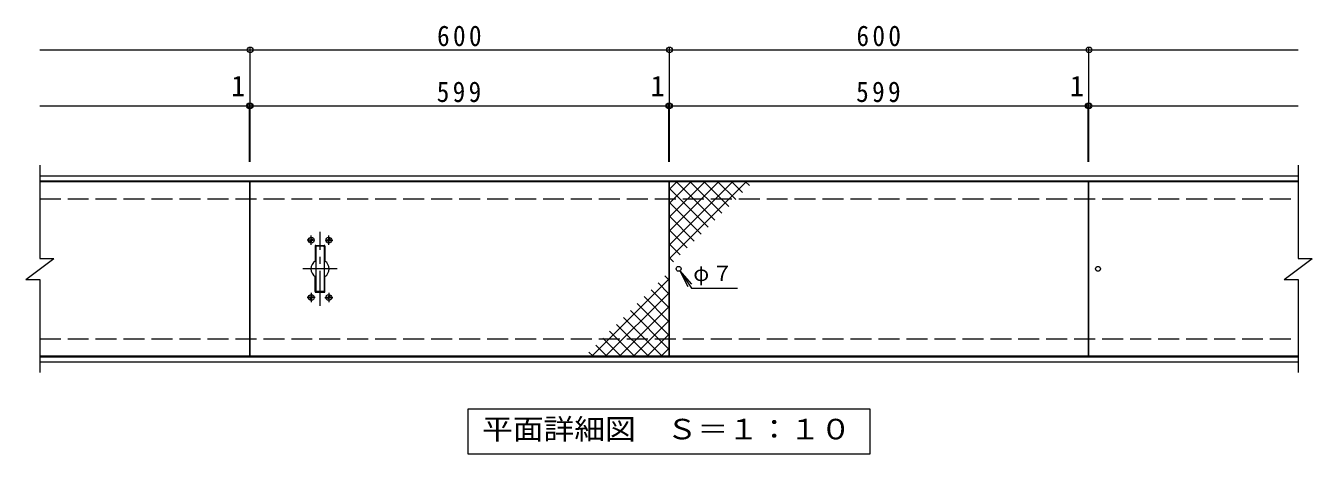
# Model space of a CAD drawing. Units: millimetres on the paper, enlarged 2 times, with parts at other scales. Extents: x -316 to 300, y -276 to 269.
# Drawn here: x -316.3 to 51.8, y 79.8 to 202.2 of the extents above; entities that cross this region are included whole.
import ezdxf
from ezdxf.enums import TextEntityAlignment as Align

# ---------------------------------------------------------------- set-up
doc = ezdxf.new("R2010")
doc.units = ezdxf.units.MM
doc.header["$LTSCALE"] = 2
doc.header["$PDMODE"] = 32
doc.header["$PDSIZE"] = 1.6
doc.linetypes.add('CHAIN1', pattern=[8, 5, -1, 1, -1])
doc.linetypes.add('DASHED3', pattern=[4, 3, -1])
for name, color, linetype, lineweight in [('C-1', 2, 'Continuous', 9), ('C-2', 3, 'Continuous', 9), ('C-4', 7, 'Continuous', 9), ('C-5', 7, 'Continuous', 9), ('C-A', 3, 'Continuous', 9)]:
    doc.layers.add(name, color=color, linetype=linetype, lineweight=lineweight)
doc.styles.add('ＭＳ ゴシック', font='')
doc.styles.get('ＭＳ ゴシック').set_extended_font_data('MS Gothic')

msp = doc.modelspace()

# ---------------------------------------------------------------- linework, layer by layer
at = {"layer": 'C-1'}
for p, q in [((-312.28, 159.357), (47.82, 159.357)), ((-312.28, 157.957), (47.82, 157.957)), ((-312.28, 107.557), (47.82, 107.557)), ((-312.28, 106.157), (47.82, 106.157))]:
    msp.add_line(p, q, dxfattribs=at)
at = {"layer": 'C-1', "linetype": 'DASHED3'}
for p, q in [((-312.28, 152.757), (47.82, 152.757)), ((-312.28, 112.757), (47.82, 112.757))]:
    msp.add_line(p, q, dxfattribs=at)
at = {"layer": 'C-2'}
for p, q in [((-312.28, 162.357), (-312.28, 135.757)), ((47.82, 162.357), (47.82, 135.757)), ((-312.28, 157.757), (-252.28, 157.757)), ((-252.28, 157.757), (-252.28, 107.757)), ((-12.08, 107.757), (-12.08, 157.757)), ((-12.08, 157.757), (47.82, 157.757)), ((-316.28, 129.757), (-308.28, 135.757)), ((-312.28, 135.757), (-308.28, 135.757)), ((43.82, 129.757), (51.82, 135.757)), ((47.82, 135.757), (51.82, 135.757)), ((-316.28, 129.757), (-312.28, 129.757)), ((-312.28, 129.757), (-312.28, 103.157)), ((43.82, 129.757), (47.82, 129.757)), ((47.82, 129.757), (47.82, 103.157)), ((-252.28, 107.757), (-312.28, 107.757)), ((47.82, 107.757), (-12.08, 107.757))]:
    msp.add_line(p, q, dxfattribs=at)
for points in [[(-252.08, 107.757), (-252.08, 157.757), (-132.28, 157.757), (-132.28, 107.757)], [(-132.08, 107.757), (-132.08, 157.757), (-12.28, 157.757), (-12.28, 107.757)]]:
    msp.add_lwpolyline(points, close=True, dxfattribs=at)
at = {"layer": 'C-4'}
for p, q in [((-252.08, 163.357), (-252.08, 195.957)), ((-132.08, 163.357), (-132.08, 195.957)), ((-12.08, 163.357), (-12.08, 195.957)), ((-312.28, 179.357), (-252.28, 179.357)), ((-252.28, 163.357), (-252.28, 179.957)), ((-252.28, 179.357), (-252.08, 179.357)), ((-252.08, 179.357), (-132.28, 179.357)), ((-132.28, 163.357), (-132.28, 179.957)), ((-132.28, 179.357), (-132.08, 179.357)), ((-132.08, 179.357), (-12.28, 179.357)), ((-12.28, 163.357), (-12.28, 179.957)), ((-12.28, 179.357), (-12.08, 179.357)), ((-12.08, 179.357), (47.82, 179.357))]:
    msp.add_line(p, q, dxfattribs=at)
msp.add_lwpolyline([(-312.28, 195.357), (-252.08, 195.357), (-132.08, 195.357), (-12.08, 195.357), (47.82, 195.357)], dxfattribs=at)
for p in [(-252.08, 195.357), (-132.08, 195.357), (-12.08, 195.357), (-252.28, 179.357), (-252.08, 179.357), (-132.28, 179.357), (-132.08, 179.357), (-12.28, 179.357), (-12.08, 179.357)]:
    msp.add_point(p, dxfattribs=at)
at = {"layer": 'C-5'}
for p, q in [((-129.091, 132.174), (-125.826, 127.277)), ((-129.091, 132.174), (-126.885, 127.688)), ((-129.091, 132.174), (-125.799, 128.412)), ((-125.826, 127.277), (-112.659, 127.277))]:
    msp.add_line(p, q, dxfattribs=at)
msp.add_lwpolyline([(-189.73, 79.757), (-189.73, 92.757), (-74.73, 92.757), (-74.73, 79.757)], close=True, dxfattribs=at)
at = {"layer": 'C-A'}
for p, q in [((-132.004, 155.6), (-129.847, 157.757)), ((-132.004, 151.641), (-125.887, 157.757)), ((-132.004, 147.681), (-121.928, 157.757)), ((-132.004, 143.721), (-117.968, 157.757)), ((-132.004, 139.761), (-114.008, 157.757)), ((-132.004, 135.801), (-110.048, 157.757)), ((-132.004, 155.6), (-121.07, 144.667)), ((-130.2, 157.757), (-119.09, 146.646)), ((-126.24, 157.757), (-117.11, 148.626)), ((-122.28, 157.757), (-115.13, 150.606)), ((-118.321, 157.757), (-113.15, 152.586)), ((-114.361, 157.757), (-111.17, 154.566)), ((-110.401, 157.757), (-109.19, 156.546)), ((-132.004, 151.641), (-123.05, 142.687)), ((-132.004, 147.681), (-125.03, 140.707)), ((-132.004, 143.721), (-127.009, 138.727)), ((-235.06, 141.056), (-234.83, 141.06)), ((-235.06, 140.857), (-235.06, 141.056)), ((-235.06, 140.857), (-234.83, 140.853)), ((-234.83, 141.06), (-234.73, 141.107)), ((-234.83, 140.853), (-234.73, 140.806)), ((-234.683, 141.207), (-234.73, 141.107)), ((-234.683, 140.707), (-234.73, 140.806)), ((-234.679, 141.437), (-234.683, 141.207)), ((-234.679, 140.477), (-234.683, 140.707)), ((-234.679, 141.437), (-234.48, 141.437)), ((-234.48, 141.437), (-234.476, 141.207)), ((-234.476, 141.207), (-234.43, 141.107)), ((-234.476, 140.707), (-234.43, 140.806)), ((-234.33, 141.06), (-234.43, 141.107)), ((-234.33, 140.853), (-234.43, 140.806)), ((-234.1, 141.056), (-234.33, 141.06)), ((-234.1, 140.857), (-234.33, 140.853)), ((-234.1, 140.857), (-234.1, 141.056)), ((-230.06, 141.056), (-229.83, 141.06)), ((-230.06, 140.857), (-230.06, 141.056)), ((-230.06, 140.857), (-229.83, 140.853)), ((-229.83, 141.06), (-229.73, 141.107)), ((-229.83, 140.853), (-229.73, 140.806)), ((-229.683, 141.207), (-229.73, 141.107)), ((-229.683, 140.707), (-229.73, 140.806)), ((-229.679, 141.437), (-229.683, 141.207)), ((-229.679, 140.477), (-229.683, 140.707)), ((-229.679, 141.437), (-229.48, 141.437)), ((-229.48, 141.437), (-229.476, 141.207)), ((-229.476, 141.207), (-229.43, 141.107)), ((-229.476, 140.707), (-229.43, 140.806)), ((-229.33, 141.06), (-229.43, 141.107)), ((-229.33, 140.853), (-229.43, 140.806)), ((-229.1, 141.056), (-229.33, 141.06)), ((-229.1, 140.857), (-229.33, 140.853)), ((-229.1, 140.857), (-229.1, 141.056)), ((-233.48, 139.257), (-233.48, 134.948)), ((-233.28, 139.457), (-230.88, 139.457)), ((-233.28, 139.057), (-233.28, 126.457)), ((-231.08, 139.257), (-233.08, 139.257)), ((-230.88, 139.057), (-230.88, 126.457)), ((-230.68, 139.257), (-230.68, 134.948)), ((-132.004, 139.761), (-128.989, 136.747)), ((-132.004, 135.802), (-130.969, 134.767)), ((-233.48, 126.257), (-233.48, 130.566)), ((-230.68, 126.257), (-230.68, 130.566)), ((-132.356, 129.712), (-154.311, 107.757)), ((-132.356, 129.712), (-133.39, 130.746)), ((-233.28, 126.057), (-230.88, 126.057)), ((-231.08, 126.257), (-233.08, 126.257)), ((-132.356, 125.752), (-150.351, 107.757)), ((-132.356, 121.792), (-137.35, 126.786)), ((-132.356, 125.752), (-135.37, 128.766)), ((-235.06, 124.656), (-234.83, 124.66)), ((-235.06, 124.457), (-235.06, 124.656)), ((-235.06, 124.457), (-234.83, 124.453)), ((-234.83, 124.66), (-234.73, 124.707)), ((-234.83, 124.453), (-234.73, 124.407)), ((-234.683, 124.807), (-234.73, 124.707)), ((-234.683, 124.307), (-234.73, 124.407)), ((-234.679, 125.037), (-234.683, 124.807)), ((-234.679, 124.077), (-234.683, 124.307)), ((-234.679, 125.037), (-234.48, 125.037)), ((-234.48, 125.037), (-234.476, 124.807)), ((-234.476, 124.807), (-234.43, 124.707)), ((-234.476, 124.307), (-234.43, 124.407)), ((-234.33, 124.66), (-234.43, 124.707)), ((-234.33, 124.453), (-234.43, 124.407)), ((-234.1, 124.656), (-234.33, 124.66)), ((-234.1, 124.457), (-234.33, 124.453)), ((-234.1, 124.457), (-234.1, 124.656)), ((-230.06, 124.656), (-229.83, 124.66)), ((-230.06, 124.457), (-230.06, 124.656)), ((-230.06, 124.457), (-229.83, 124.453)), ((-229.83, 124.66), (-229.73, 124.707)), ((-229.83, 124.453), (-229.73, 124.407)), ((-229.683, 124.807), (-229.73, 124.707)), ((-229.683, 124.307), (-229.73, 124.407)), ((-229.679, 125.037), (-229.683, 124.807)), ((-229.679, 124.077), (-229.683, 124.307)), ((-229.679, 125.037), (-229.48, 125.037)), ((-229.48, 125.037), (-229.476, 124.807)), ((-229.476, 124.807), (-229.43, 124.707)), ((-229.476, 124.307), (-229.43, 124.407)), ((-229.33, 124.66), (-229.43, 124.707)), ((-229.33, 124.453), (-229.43, 124.407)), ((-229.1, 124.656), (-229.33, 124.66)), ((-229.1, 124.457), (-229.33, 124.453)), ((-229.1, 124.457), (-229.1, 124.656)), ((-132.356, 121.792), (-146.392, 107.757)), ((-132.356, 113.873), (-141.31, 122.827)), ((-132.356, 117.832), (-139.33, 124.807)), ((-134.16, 107.757), (-145.27, 118.867)), ((-132.356, 109.913), (-143.29, 120.847)), ((-132.356, 117.833), (-142.432, 107.757)), ((-142.079, 107.757), (-149.229, 114.907)), ((-138.119, 107.757), (-147.25, 116.887)), ((-149.999, 107.757), (-153.189, 110.947)), ((-146.039, 107.757), (-151.209, 112.927)), ((-132.356, 113.873), (-138.472, 107.757)), ((-153.958, 107.757), (-155.169, 108.967)), ((-132.356, 109.913), (-134.512, 107.757))]:
    msp.add_line(p, q, dxfattribs=at)
at = {"layer": 'C-A', "linetype": 'CHAIN1'}
for p, q in [((-233.613, 140.957), (-235.742, 140.957)), ((-234.58, 139.633), (-234.58, 142.267)), ((-232.08, 122.157), (-232.08, 143.357)), ((-230.532, 140.957), (-228.418, 140.957)), ((-229.58, 139.633), (-229.58, 142.267)), ((-227.18, 132.757), (-236.98, 132.757)), ((-234.58, 125.88), (-234.58, 123.246)), ((-229.58, 125.88), (-229.58, 123.246)), ((-233.476, 124.557), (-235.742, 124.557)), ((-230.659, 124.557), (-228.418, 124.557))]:
    msp.add_line(p, q, dxfattribs=at)
at = {"layer": 'C-A'}
for points in [[(-234.679, 140.477), (-234.48, 140.477), (-234.476, 140.707)], [(-229.679, 140.477), (-229.48, 140.477), (-229.476, 140.707)], [(-234.679, 124.077), (-234.48, 124.077), (-234.476, 124.307)], [(-229.679, 124.077), (-229.48, 124.077), (-229.476, 124.307)]]:
    msp.add_lwpolyline(points, dxfattribs=at)
for centre, radius in [((-234.58, 140.957), 0.84), ((-229.58, 140.957), 0.84), ((-129.48, 132.757), 0.7), ((-9.48, 132.757), 0.7), ((-234.58, 124.557), 0.84), ((-229.58, 124.557), 0.84)]:
    msp.add_circle(centre, radius, dxfattribs=at)
for centre, radius, start, end in [((-233.28, 139.257), 0.2, 90, 180), ((-233.08, 139.057), 0.2, 90, 180), ((-231.08, 139.057), 0.2, 0, 90), ((-230.88, 139.257), 0.2, 0, 90), ((-232.08, 132.757), 2.6, 122.57892, 237.42107), ((-232.08, 132.757), 2.6, 302.57893, 57.42108), ((-233.28, 126.257), 0.2, 180, 270), ((-233.08, 126.457), 0.2, 180, 270), ((-231.08, 126.457), 0.2, 270, 0), ((-230.88, 126.257), 0.2, 270, 0)]:
    msp.add_arc(centre, radius, start, end, dxfattribs=at)

# ---------------------------------------------------------------- texts
at = {"layer": 'C-4', "color": 2, "style": 'ＭＳ ゴシック'}
for p in [(-257.498, 180.357), (-17.498, 180.357)]:
    msp.add_text('1', height=5.865, dxfattribs=at).set_placement(p, align=Align.BOTTOM_LEFT)
msp.add_text('1', height=5.865, rotation=359.999, dxfattribs=at).set_placement((-137.498, 180.357), align=Align.BOTTOM_LEFT)
at = {"layer": 'C-4', "color": 2, "char_height": 5.865, "attachment_point": 7, "style": 'ＭＳ ゴシック'}
for s, insert in [('\\T1.27;\\W0.9;600', (-198.58, 196.357)), ('\\T1.27;\\W0.9;600', (-78.58, 196.357)), ('\\T1.27;\\W0.9;599', (-198.68, 180.357)), ('\\T1.27;\\W0.9;599', (-78.68, 180.357))]:
    msp.add_mtext(s, dxfattribs=dict(at, insert=insert))
at = {"layer": 'C-5', "color": 2, "style": 'ＭＳ ゴシック', "width": 1.1}
msp.add_text('平面詳細図\u3000Ｓ＝１：１０', height=5.865, dxfattribs=at).set_placement((-185.73, 82.257), align=Align.BOTTOM_LEFT)
at = {"layer": 'C-5', "insert": (-125.275, 128.082), "char_height": 4.399, "attachment_point": 7, "style": 'ＭＳ ゴシック'}
msp.add_mtext('\\T1.17;φ７', dxfattribs=at)

doc.saveas('drawing.dxf')
